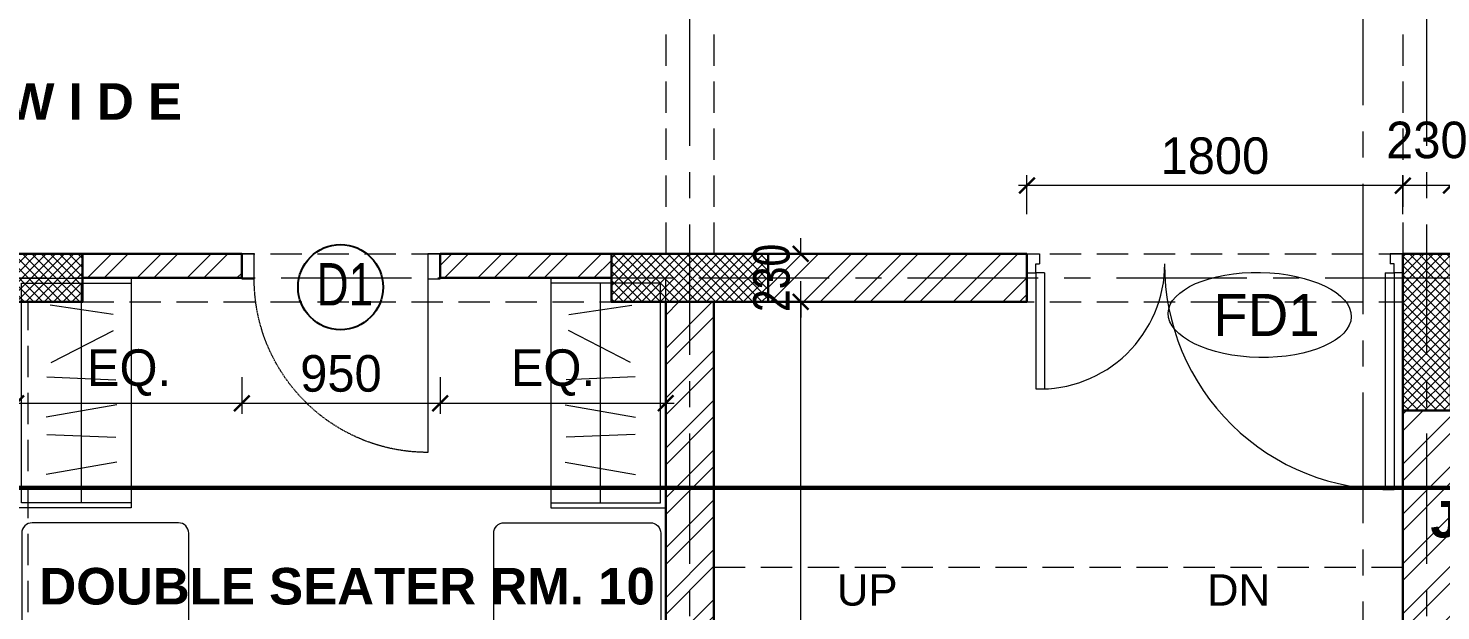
# Model space of a CAD drawing. Header units: millimetres. Extents: x -286480 to 108094, y -227925 to 10018.
# Drawn here: x -19606 to -12842, y -133792 to -131005 of the extents above; entities that cross this region are included whole.
import ezdxf

# ---------------------------------------------------------------- set-up
doc = ezdxf.new("R2010")
doc.units = ezdxf.units.MM
doc.header["$LTSCALE"] = 100
doc.header["$MEASUREMENT"] = 0
doc.header["$PDMODE"] = 67
doc.linetypes.add('CENTER', pattern=[2, 1.25, -0.25, 0.25, -0.25])
doc.linetypes.add('DASHED2', pattern=[0.375, 0.25, -0.125])
doc.layers.get('0').update_dxf_attribs({"lineweight": 25})
for name, color, linetype, lineweight in [('A-ANNO-COLUMN-HATCH', 253, 'Continuous', 9), ('A-ANNO-DOOR', 40, 'Continuous', 18), ('A-ANNO-GRID', 251, 'CENTER', 9), ('A-ANNO-TEXT', 7, 'Continuous', 25), ('A-ANNO-WALL', 1, 'Continuous', 30), ('beam', 3, 'Continuous', 20), ('dim', 7, 'Continuous', 13), ('DOOR TAB', 7, 'Continuous', 5), ('DW-NO', 7, 'Continuous', 25), ('FURNITURE LAYOUT', 37, 'Continuous', 15), ('S-COL', 4, 'Continuous', 30), ('text', 7, 'Continuous', 9), ('WALL HATCH', 24, 'Continuous', 9)]:
    doc.layers.add(name, color=color, linetype=linetype, lineweight=lineweight)
doc.styles.add('ARIAL', font='arial.ttf', dxfattribs={"width": 0.8})
doc.styles.add('CENTURY-GOTHIC', font='GOTHIC.TTF', dxfattribs={"height": 175})
doc.styles.add('GOTHIC-TITLE', font='GOTHIC.TTF', dxfattribs={"width": 0.9, "height": 20})
doc.styles.add('SIZE', font='arial.ttf', dxfattribs={"width": 0.75, "height": 200})
doc.styles.get("Standard").update_dxf_attribs({"font": 'sanss___.ttf'})
doc.styles.add('Tower', font='arial.ttf', dxfattribs={"height": 250})
doc.dimstyles.new('1.125', dxfattribs={"dimtxt": 175, "dimasz": 75, "dimexe": 50, "dimexo": 50, "dimgap": 50, "dimtad": 1, "dimdec": 0, "dimrnd": 5, "dimzin": 0, "dimdsep": 46, "dimtxsty": 'CENTURY-GOTHIC', "dimblk": 'ARCHTICK', "dimcen": 5, "dimdle": 40, "dimclrd": 256, "dimclre": 8, "dimclrt": 213, "dimadec": 0, "dimazin": 0, "dimtfac": 1, "dimtdec": 0, "dimtofl": 0, "dimtmove": 2, "dimatfit": 2, "dimldrblk": 'OPEN30', "dimfxl": 80, "dimtolj": 1, "dimtzin": 0, "dimlwd": 15, "dimlwe": 9, "dimarcsym": 1})
doc.dimstyles.new('D 75', dxfattribs={"dimtxt": 175, "dimasz": 75, "dimexe": 100, "dimexo": 100, "dimgap": 50, "dimtad": 1, "dimdec": 0, "dimrnd": 5, "dimzin": 0, "dimdsep": 46, "dimtxsty": 'ARIAL', "dimblk": 'ARCHTICK', "dimcen": 0.09, "dimdle": 100, "dimclrd": 256, "dimclrt": 256, "dimadec": 0, "dimazin": 0, "dimtfac": 1, "dimtdec": 0, "dimtix": 1, "dimtofl": 0, "dimtmove": 1, "dimatfit": 3, "dimfxl": 135, "dimtolj": 1, "dimtzin": 0, "dimlwd": 9, "dimlwe": 9, "dimarcsym": 0})

# ---------------------------------------------------------------- blocks, each defined once
blk = doc.blocks.new('A$C0E3E786B-flat-1')
at = {"ltscale": 0.1}
for p, q in [((855.2, 288.7, 0), (240.1, -46.1, 0)), ((1735, -1224.8, 0), (922.8, 268.6, 0)), ((220.2, -113.9, 0), (1032.4, -1607.3, 0)), ((1532.3, -852, 0), (1444.7, -899.7, 0)), ((1444.7, -899.7, 0), (752.9, -1093.3, 0)), ((829.6, -1234.5, 0), (1444.7, -899.7, 0)), ((1500.5, -885, 0), (875.6, -1225.1, 0)), ((1500.5, -885, 0), (1482.4, -924.7, 0)), ((1701.1, -1254, 0), (1500.5, -885, 0)), ((875.6, -1225.1, 0), (918.9, -1231.4, 0)), ((1076.3, -1594.1, 0), (875.6, -1225.1, 0)), ((1076.3, -1594.1, 0), (1701.1, -1254, 0)), ((1701.1, -1254, 0), (1654.4, -1240.9, 0)), ((1100.1, -1627.4, 0), (1715.1, -1292.6, 0)), ((1076.3, -1594.1, 0), (1090.9, -1547.7, 0))]:
    blk.add_line(p, q, dxfattribs=at)
for centre, start_param, end_param in [((879, 244.7, 0), 1.628397, 3.199193), ((264, -90, 0), 3.199193, 4.76999), ((1691.3, -1248.7, 0), 0.057601, 1.628397), ((1076.2, -1583.5, 0), 4.76999, 6.340786)]:
    blk.add_ellipse(centre, major_axis=(21.3, -45.2), ratio=0.996988, start_param=start_param, end_param=end_param, dxfattribs=at)
blk = doc.blocks.new('_ArchTick')
at = {"const_width": 0.15}
blk.add_lwpolyline([(-0.5, -0.5), (0.5, 0.5)], dxfattribs=at)
blk = doc.blocks.new('*D315')
at = {"layer": 'Defpoints', "color": 0, "ltscale": 0.1, "transparency": 16777216}
for p in [(-16327.2, -132314.3), (-15906.5, -132314.3), (-15651.1, -138314.3)]:
    blk.add_point(p, dxfattribs=at)
at = {"layer": 'dim', "lineweight": 9, "ltscale": 0.1, "transparency": 16777216}
blk.add_line((-15906.5, -138414.3), (-15906.5, -132214.3), dxfattribs=at)
at = {"layer": 'dim', "color": 0, "lineweight": 9, "ltscale": 0.1, "transparency": 16777216}
for p, q in [((-16227.2, -132314.3), (-15806.5, -132314.3)), ((-15751.1, -138314.3), (-16006.5, -138314.3))]:
    blk.add_line(p, q, dxfattribs=at)
at = {"layer": 'dim', "lineweight": 9, "ltscale": 0.1, "transparency": 16777216, "xscale": 75, "yscale": 75, "zscale": 75}
for p, rotation in [((-15906.5, -132314.3), 90), ((-15906.5, -138314.3), 270)]:
    blk.add_blockref('_ArchTick', p, dxfattribs=dict(at, rotation=rotation))
at = {"layer": 'dim', "ltscale": 0.1, "transparency": 16777216, "insert": (-16045.9, -135314.3), "char_height": 175, "attachment_point": 5, "rotation": 90, "style": 'ARIAL'}
blk.add_mtext('\\A1;6000', dxfattribs=at)
blk = doc.blocks.new('*D280')
at = {"layer": 'Defpoints', "color": 0, "ltscale": 0.1, "transparency": 16777216}
for p in [(-16192.8, -132084.3), (-15906.5, -132084.3), (-16186.2, -132314.3, 11.6)]:
    blk.add_point(p, dxfattribs=at)
at = {"layer": 'dim', "lineweight": 9, "ltscale": 0.1, "transparency": 16777216}
for p, q in [((-15906.5, -132084.3), (-15906.5, -132009.3)), ((-15906.5, -132314.3), (-15906.5, -132389.3))]:
    blk.add_line(p, q, dxfattribs=at)
at = {"layer": 'dim', "color": 0, "lineweight": 9, "ltscale": 0.1, "transparency": 16777216}
for p, q in [((-16092.8, -132084.3), (-15806.5, -132084.3)), ((-16086.2, -132314.3), (-15806.5, -132314.3))]:
    blk.add_line(p, q, dxfattribs=at)
at = {"layer": 'dim', "lineweight": 9, "ltscale": 0.1, "transparency": 16777216, "xscale": 75, "yscale": 75, "zscale": 75}
for p, rotation in [((-15906.5, -132084.3), 270), ((-15906.5, -132314.3), 90)]:
    blk.add_blockref('_ArchTick', p, dxfattribs=dict(at, rotation=rotation))
at = {"layer": 'dim', "ltscale": 0.1, "transparency": 16777216, "insert": (-16045.9, -132199.3), "char_height": 175, "attachment_point": 5, "rotation": 90, "style": 'ARIAL'}
blk.add_mtext('\\A1;230', dxfattribs=at)
blk = doc.blocks.new('Big Door Garbage')
at = {"lineweight": 18}
for p, q in [((-12550, 128777.8), (-12500, 128777.8)), ((-12550, 128702.8), (-12550, 128777.8)), ((-12500, 128777.8), (-12500, 128737.8)), ((-11100, 128777.8), (-11100, 128737.8)), ((-11050, 128777.8), (-11100, 128777.8)), ((-12550, 128702.8), (-12515, 128702.8)), ((-12515, 128737.8), (-12500, 128737.8)), ((-12515, 128702.8), (-12515, 128737.8)), ((-12515, 128702.8), (-12515, 128239.2)), ((-12480, 128702.8), (-12515, 128702.8)), ((-12480, 128702.8), (-12480, 128239.2)), ((-11120, 128702.8), (-11085, 128702.8)), ((-11120, 128702.8), (-11120, 127838)), ((-11085, 128737.8), (-11100, 128737.8)), ((-11085, 128702.8), (-11085, 128737.8)), ((-11050, 128702.8), (-11085, 128702.8)), ((-11085, 128702.8), (-11085, 127838))]:
    blk.add_line(p, q, dxfattribs=at)
blk.add_lwpolyline([(-11050, 128777.8), (-11050, 128702.8)], dxfattribs=at)
for centre, radius, start, end in [((-12498.9, 128737.8), 498.9, 268.1474, 0), ((-11101.5, 128737.8), 900, 180, 271.0475)]:
    blk.add_arc(centre, radius, start, end, dxfattribs=at)
blk = doc.blocks.new('*D272')
at = {"layer": 'Defpoints', "color": 0, "ltscale": 0.1, "transparency": 16777216}
for p in [(-14823.2, -131757.6), (-14823.2, -131944.8, 0), (-13023.2, -131944.8)]:
    blk.add_point(p, dxfattribs=at)
at = {"layer": 'dim', "lineweight": 15, "ltscale": 0.1, "transparency": 16777216}
blk.add_line((-12983.2, -131757.7), (-14863.2, -131757.6), dxfattribs=at)
at = {"layer": 'dim', "color": 8, "lineweight": 9, "ltscale": 0.1, "transparency": 16777216}
for p, q in [((-14823.2, -131894.8), (-14823.2, -131707.6)), ((-13023.2, -131894.8), (-13023.2, -131707.7))]:
    blk.add_line(p, q, dxfattribs=at)
at = {"layer": 'dim', "lineweight": 15, "ltscale": 0.1, "transparency": 16777216, "xscale": 75, "yscale": 75, "zscale": 75}
for p, rotation in [((-14823.2, -131757.6), 179.9981209820896), ((-13023.2, -131757.7), 359.9981209820897)]:
    blk.add_blockref('_ArchTick', p, dxfattribs=dict(at, rotation=rotation))
at = {"layer": 'dim', "color": 213, "ltscale": 0.1, "transparency": 16777216, "insert": (-13923.2, -131615.7), "char_height": 175, "attachment_point": 5, "rotation": 359.99812, "style": 'CENTURY-GOTHIC'}
blk.add_mtext('\\A1;1800', dxfattribs=at)
blk = doc.blocks.new('_Open30')
at = {"color": 0, "linetype": 'ByBlock', "lineweight": -2}
for p, q in [((-1, 0.268), (0, 0)), ((0, 0), (-1, -0.268)), ((0, 0), (-1, 0))]:
    blk.add_line(p, q, dxfattribs=at)
blk = doc.blocks.new('*D332')
at = {"layer": 'Defpoints', "color": 0, "ltscale": 0.1, "transparency": 16777216}
for p in [(-18583.2, -132623.9, -4.9), (-19663.2, -132738.9, -18.6), (-18583.2, -132799.4)]:
    blk.add_point(p, dxfattribs=at)
at = {"layer": 'dim', "color": 8, "lineweight": 9, "ltscale": 0.1, "transparency": 16777216}
for p, q in [((-18583.2, -132673.9), (-18583.2, -132849.4)), ((-19663.2, -132788.9), (-19663.2, -132849.4))]:
    blk.add_line(p, q, dxfattribs=at)
at = {"layer": 'dim', "lineweight": 15, "ltscale": 0.1, "transparency": 16777216}
blk.add_line((-19703.2, -132799.4), (-18543.2, -132799.4), dxfattribs=at)
at = {"layer": 'dim', "lineweight": 15, "ltscale": 0.1, "transparency": 16777216, "xscale": 75, "yscale": 75, "zscale": 75, "rotation": 180}
blk.add_blockref('_ArchTick', (-19663.2, -132799.4), dxfattribs=at)
at = {"layer": 'dim', "lineweight": 15, "ltscale": 0.1, "transparency": 16777216, "xscale": 75, "yscale": 75, "zscale": 75}
blk.add_blockref('_ArchTick', (-18583.2, -132799.4), dxfattribs=at)
at = {"layer": 'dim', "color": 213, "ltscale": 0.1, "transparency": 16777216, "insert": (-19123.2, -132652.8), "char_height": 175, "attachment_point": 5, "style": 'CENTURY-GOTHIC'}
blk.add_mtext('\\A1;EQ.', dxfattribs=at)
blk = doc.blocks.new('*D333')
at = {"layer": 'Defpoints', "color": 0, "ltscale": 0.1, "transparency": 16777216}
for p in [(-18583.2, -132623.9, -4.9), (-17633.2, -132623.9, -4.8), (-17633.2, -132799.4)]:
    blk.add_point(p, dxfattribs=at)
at = {"layer": 'dim', "color": 8, "lineweight": 9, "ltscale": 0.1, "transparency": 16777216}
for p, q in [((-18583.2, -132673.9), (-18583.2, -132849.4)), ((-17633.2, -132673.9), (-17633.2, -132849.4))]:
    blk.add_line(p, q, dxfattribs=at)
at = {"layer": 'dim', "lineweight": 15, "ltscale": 0.1, "transparency": 16777216}
blk.add_line((-18623.2, -132799.4), (-17593.2, -132799.4), dxfattribs=at)
at = {"layer": 'dim', "lineweight": 15, "ltscale": 0.1, "transparency": 16777216, "xscale": 75, "yscale": 75, "zscale": 75, "rotation": 180}
blk.add_blockref('_ArchTick', (-18583.2, -132799.4), dxfattribs=at)
at = {"layer": 'dim', "lineweight": 15, "ltscale": 0.1, "transparency": 16777216, "xscale": 75, "yscale": 75, "zscale": 75}
blk.add_blockref('_ArchTick', (-17633.2, -132799.4), dxfattribs=at)
at = {"layer": 'dim', "color": 213, "ltscale": 0.1, "transparency": 16777216, "insert": (-18108.2, -132657.5), "char_height": 175, "attachment_point": 5, "style": 'CENTURY-GOTHIC'}
blk.add_mtext('\\A1;950', dxfattribs=at)
blk = doc.blocks.new('*D334')
at = {"layer": 'Defpoints', "color": 0, "ltscale": 0.1, "transparency": 16777216}
for p in [(-17633.2, -132623.9, -4.8), (-16553.2, -132623.9, -18.9), (-16553.2, -132799.4)]:
    blk.add_point(p, dxfattribs=at)
at = {"layer": 'dim', "color": 8, "lineweight": 9, "ltscale": 0.1, "transparency": 16777216}
for p, q in [((-17633.2, -132673.9), (-17633.2, -132849.4)), ((-16553.2, -132673.9), (-16553.2, -132849.4))]:
    blk.add_line(p, q, dxfattribs=at)
at = {"layer": 'dim', "lineweight": 15, "ltscale": 0.1, "transparency": 16777216}
blk.add_line((-17673.2, -132799.4), (-16513.2, -132799.4), dxfattribs=at)
at = {"layer": 'dim', "lineweight": 15, "ltscale": 0.1, "transparency": 16777216, "xscale": 75, "yscale": 75, "zscale": 75, "rotation": 180}
blk.add_blockref('_ArchTick', (-17633.2, -132799.4), dxfattribs=at)
at = {"layer": 'dim', "lineweight": 15, "ltscale": 0.1, "transparency": 16777216, "xscale": 75, "yscale": 75, "zscale": 75}
blk.add_blockref('_ArchTick', (-16553.2, -132799.4), dxfattribs=at)
at = {"layer": 'dim', "color": 213, "ltscale": 0.1, "transparency": 16777216, "insert": (-17093.2, -132652.8), "char_height": 175, "attachment_point": 5, "style": 'CENTURY-GOTHIC'}
blk.add_mtext('\\A1;EQ.', dxfattribs=at)
blk = doc.blocks.new('door-700')
at = {"linetype": 'Continuous'}
for p, q in [((-50, 100), (-50, 800)), ((-800, 100), (-800, 0)), ((0, 100), (0, 0))]:
    blk.add_line(p, q, dxfattribs=at)
at = {"linetype": 'DASHED2', "ltscale": 0.1}
blk.add_arc((-50, 100), 700, 90, 180, dxfattribs=at)
at = {"linetype": 'Continuous'}
for points in [[(-750, 0), (-800, 0), (-800, 100), (-750, 100)], [(0, 0), (-50, 0), (-50, 100), (0, 100)]]:
    blk.add_3dface(points, dxfattribs=at)
blk = doc.blocks.new('*D411')
at = {"layer": 'Defpoints', "color": 0, "ltscale": 0.1, "transparency": 16777216}
for p in [(-13023.2, -131757.3), (-13023.2, -131944.8, 29.7), (-12793.1, -131947.1, 29.7)]:
    blk.add_point(p, dxfattribs=at)
at = {"layer": 'dim', "lineweight": 15, "ltscale": 0.1, "transparency": 16777216}
blk.add_line((-12753.1, -131757.3), (-13063.2, -131757.3), dxfattribs=at)
at = {"layer": 'dim', "color": 8, "lineweight": 9, "ltscale": 0.1, "transparency": 16777216}
for p, q in [((-13023.2, -131894.8), (-13023.2, -131707.3)), ((-12793.1, -131897.1), (-12793.1, -131707.3))]:
    blk.add_line(p, q, dxfattribs=at)
at = {"layer": 'dim', "lineweight": 15, "ltscale": 0.1, "transparency": 16777216, "xscale": 75, "yscale": 75, "zscale": 75, "rotation": 180}
blk.add_blockref('_ArchTick', (-13023.2, -131757.3), dxfattribs=at)
at = {"layer": 'dim', "lineweight": 15, "ltscale": 0.1, "transparency": 16777216, "xscale": 75, "yscale": 75, "zscale": 75}
blk.add_blockref('_ArchTick', (-12793.1, -131757.3), dxfattribs=at)
at = {"layer": 'dim', "color": 213, "ltscale": 0.1, "transparency": 16777216, "insert": (-12908.1, -131540.4), "char_height": 175, "attachment_point": 5, "style": 'CENTURY-GOTHIC'}
blk.add_mtext('\\A1;230', dxfattribs=at)
blk = doc.blocks.new('cb')
at = {"layer": 'FURNITURE LAYOUT', "ltscale": 0.1, "extrusion": (-0.008908, -0.002858, 0.999956)}
for p, q in [((-25800.7, -129393.6, 17.8), (-25800.7, -130443.6, 14.8)), ((-25632.1, -129587.2, 18.8), (-25969.4, -129527.9, 16)), ((-25967, -129720.4, 15.4), (-25636.4, -129706.4, 18.4)), ((-25632.1, -129862.6, 18), (-25969.4, -129803.2, 15.2)), ((-25967, -129995.7, 14.6), (-25636.4, -129981.8, 17.6)), ((-25945.4, -130063.9, 14.6), (-25647.1, -130217, 16.9)), ((-25649.6, -130293.4, 16.6), (-25950.5, -130338.9, 13.8))]:
    blk.add_line(p, q, dxfattribs=at)
at = {"layer": 'FURNITURE LAYOUT', "ltscale": 0.1, "extrusion": (-0.008908, -0.002858, 0.999956), "elevation": 617.5}
blk.add_lwpolyline([(-26112, -129367.4), (-26112.1, -130467.4), (-25562.1, -130467.4), (-25562, -129367.4)], close=True, dxfattribs=at)
blk.add_lwpolyline([(-25562, -129392.4), (-26087, -129392.4), (-26087.1, -130442.4), (-25562.1, -130442.4)], dxfattribs=at)
blk = doc.blocks.new('DW')
at = {"layer": 'DOOR TAB', "color": 1, "ltscale": 0.1, "true_color": 0xfa0000, "extrusion": (0, 0, -1)}
blk.add_ellipse((4668162, 8273913), major_axis=(761, 15), ratio=0.463894, dxfattribs=at)
at = {"layer": 'DOOR TAB', "color": 1, "ltscale": 0.1, "true_color": 0xfa0000, "style": 'GOTHIC-TITLE', "width": 0.9}
blk.add_attdef('DW0', (4667644, 8273738), '', height=350, dxfattribs=at)

msp = doc.modelspace()

# ---------------------------------------------------------------- hatches: boundary and pattern name
at = {"layer": 'A-ANNO-COLUMN-HATCH', "lineweight": 9, "ltscale": 0.1}
h = msp.add_hatch(dxfattribs=at)
h.set_pattern_fill('ANSI37', color=256, scale=250)
h.set_pattern_definition([(45, (-136293.143, -142349.6), (-22.097087, 22.097087), []), (135, (-136293.143, -142349.6), (-22.097087, -22.097087), [])])
h.paths.add_polyline_path([(-19345.7, -132084.3), (-20095.7, -132084.3), (-20095.7, -132314.3), (-19345.7, -132314.3)])
h = msp.add_hatch(dxfattribs=at)
h.set_pattern_fill('ANSI37', color=256, scale=250, angle=90)
h.set_pattern_definition([(135, (-88239.91, -258553.727), (-22.097087, -22.097087), []), (225, (-88239.91, -258553.727), (22.097087, -22.097087), [])])
h.paths.add_polyline_path([(-16063, -132084.3), (-16813, -132084.3), (-16813, -132314.3), (-16063, -132314.3)])
h = msp.add_hatch(dxfattribs=at)
h.set_pattern_fill('ANSI37', color=256, scale=250)
h.set_pattern_definition([(45, (-139262.633, -60657.432), (-22.097087, 22.097087), []), (135, (-139262.633, -60657.432), (-22.097087, -22.097087), [])])
h.paths.add_polyline_path([(-12793.2, -132834.3), (-12793.2, -132084.3), (-13023.2, -132084.3), (-13023.2, -132834.3)])
at = {"layer": 'WALL HATCH', "ltscale": 0.1}
h = msp.add_hatch(dxfattribs=at)
h.set_pattern_fill('ANSI32', color=256, scale=450, style=0)
h.set_pattern_definition([(45, (-11342.12, -7042.88), (-119.32427, 119.32427), []), (45, (-11262.57, -7042.88), (-119.32427, 119.32427), [])])
h.paths.add_polyline_path([(-19345.7, -132199.3), (-19345.7, -132084.3), (-18583.2, -132084.3), (-18583.2, -132199.3)])
h = msp.add_hatch(dxfattribs=at)
h.set_pattern_fill('ANSI32', color=256, scale=450, style=0)
h.set_pattern_definition([(45, (-9712.12, -7042.81), (-119.32427, 119.32427), []), (45, (-9632.57, -7042.81), (-119.32427, 119.32427), [])])
h.paths.add_polyline_path([(-16813, -132199.3), (-16813, -132084.3), (-16813, -132120.3), (-16813, -132084.3), (-17633.2, -132084.3), (-17633.2, -132199.3)])
h = msp.add_hatch(dxfattribs=at)
h.set_pattern_fill('ANSI32', color=256, scale=450, style=0)
h.set_pattern_definition([(45, (-7382.12, -1615.66), (-119.32427, 119.32427), []), (45, (-7302.58, -1615.66), (-119.32427, 119.32427), [])])
h.paths.add_polyline_path([(-14823.2, -132314.3), (-14823.2, -132084.3), (-16063, -132084.3), (-16063, -132314.3)])
h = msp.add_hatch(dxfattribs=at)
h.set_pattern_fill('ANSI32', color=256, scale=450, style=0)
h.set_pattern_definition([(45, (265.31, -0.74), (-119.32427, 119.32427), []), (45, (344.86, -0.74), (-119.32427, 119.32427), [])])
h.paths.add_polyline_path([(-12871.4, -133907.2), (-11723.3, -133907.2), (-11723.3, -133559.1), (-12871.4, -133559.1)], flags=24)
h.paths.add_polyline_path([(-12193.5, -134214.2), (-12193.5, -134444.2), (-11795.8, -134444.2), (-11795.8, -134214.2)])
h.paths.add_polyline_path([(-12793.2, -137794.3), (-12793.2, -133064.3), (-11363.2, -133064.3), (-11363.2, -132084.3), (-11593.2, -132084.3), (-11593.2, -132949.3), (-12793.2, -132949.3), (-12793.2, -132834.3), (-13023.2, -132834.3), (-13023.2, -137794.3)])
h = msp.add_hatch(dxfattribs=at)
h.set_pattern_fill('ANSI32', color=256, scale=450, style=0)
h.paths.add_polyline_path([(-16323.2, -135824.2), (-16323.2, -133203.7), (-16323.2, -133203.7), (-16323.2, -132314.3), (-16553.2, -132314.3), (-16553.2, -135824.2)])

# ---------------------------------------------------------------- linework, layer by layer
at = {"color": 12, "ltscale": 0.5, "true_color": 0xe00000, "const_width": 20, "elevation": 10.3}
msp.add_lwpolyline([(-30388.2, -133598.1), (-30388.2, -133203.7), (-12764.8, -133203.7), (-12764.8, -136262.3), (-5634.8, -136262.3), (-5634.8, -136381)], dxfattribs=at)
at = {"layer": 'A-ANNO-GRID', "ltscale": 5}
for p, q in [((-16438.2, -140568.1, -8), (-16438.2, -124322, -8)), ((-13213.2, -140373.5, 4.9), (-13213.2, -124321.5, 4.9)), ((-12908.1, -140568.1, -1.8), (-12908.1, -124321.4, -1.8)), ((-30394.7, -132199.3, 11.7), (-4567.5, -132199.3, 11.7))]:
    msp.add_line(p, q, dxfattribs=at)
at = {"layer": 'A-ANNO-WALL', "ltscale": 0.1, "extrusion": (-5.90536e-11, 0.002858, 0.999996)}
for p, q in [((-18583.2, -132084.3, 11.7), (-19345.7, -132084.3, 11.7)), ((-18583.2, -132084.3, 20.1), (-18583.2, -132199.3, 20.4)), ((-16813, -132084.3, 13.1), (-17633.2, -132084.3, 20.2)), ((-17633.2, -132084.3, 20.2), (-17633.2, -132199.3, 20.5)), ((-18583.2, -132199.3, 12), (-19345.7, -132199.3, 12)), ((-16813, -132199.3, 14), (-17633.2, -132199.3, 20.5)), ((-16553.2, -135824.3, 22.3), (-16553.2, -132314.3, 12.3))]:
    msp.add_line(p, q, dxfattribs=at)
at = {"layer": 'A-ANNO-WALL', "ltscale": 0.1}
for p, q in [((-16063, -132084.3, 13.1), (-14823.2, -132084.3, 11.7)), ((-14823.2, -132314.3, 11.7), (-14823.2, -132084.3, 11.7)), ((-13023.5, -137794.3, 23.2), (-13023.2, -132084.3, 11.7)), ((-13023.2, -132084.3, 11.7), (-12793.1, -132084.3, 11.7)), ((-16323.2, -135824.3, 19.1), (-16323.2, -132314.3, 10.4)), ((-16063, -132314.3, 13.1), (-14823.2, -132314.3, 11.7))]:
    msp.add_line(p, q, dxfattribs=at)
at = {"layer": 'beam', "linetype": 'DASHED2', "ltscale": 6}
for p, q in [((-16553.3, -130584.3, -27), (-16553.3, -132084.3, -6.2)), ((-16323.3, -130584.3, -27), (-16323.3, -132084.3, -6.2)), ((-13023.2, -130584.3, -5.2), (-13023.2, -132084.3, 15.6)), ((-19345.7, -132084.3, 11.7), (-16813, -132084.3, 13.1)), ((-16063, -132084.3, 13.1), (-13023.2, -132084.3, 11.7)), ((-19605.7, -135824.3, -20.7), (-19605.7, -132314.3, -20.7)), ((-19345.7, -132314.3, 11.7), (-16813, -132314.3, 13.1)), ((-16553.2, -132314.3, 12.3), (-16553.2, -135824.3, 11.7)), ((-16323.2, -132314.3, 12.3), (-16323.2, -133584.2, 12.1)), ((-16063, -132314.3, 13.1), (-13023.2, -132314.3, 11.7)), ((-13023.2, -132834.3, 11.7), (-13023.2, -133584.2, 13.4)), ((-16323.2, -133584.2, -10.8), (-13023.2, -133584.2, -10.8))]:
    msp.add_line(p, q, dxfattribs=at)
at = {"layer": 'DW-NO', "color": 51}
msp.add_circle((-18110.3, -132243.6, 88.1), 203.6, dxfattribs=at)
at = {"layer": 'S-COL', "ltscale": 0.1}
for points, elevation in [([(-19345.7, -132084.3), (-20095.7, -132084.3), (-20095.7, -132314.3), (-19345.7, -132314.3)], -20.7), ([(-16063, -132084.3), (-16813, -132084.3), (-16813, -132314.3), (-16063, -132314.3)], 13.1), ([(-12793.2, -132834.3), (-12793.2, -132084.3), (-13023.2, -132084.3), (-13023.2, -132834.3)], 11.7)]:
    msp.add_lwpolyline(points, close=True, dxfattribs=dict(at, elevation=elevation))

# ---------------------------------------------------------------- block references
at = {"layer": 'A-ANNO-DOOR', "extrusion": (-5.90536e-11, 0.002858, 0.999996), "xscale": -1.187500030388742, "yscale": 1.187500030388742, "zscale": 1.187500030388742, "rotation": 180}
msp.add_blockref('door-700', (-17633.2, -132083.8, -357.3), dxfattribs=at)
at = {"layer": 'A-ANNO-DOOR', "extrusion": (-0.000124696, -0.002858, 0.999996), "xscale": 1.199983334322433, "yscale": 1.199983334322433, "zscale": 1.199983334322433}
msp.add_blockref('Big Door Garbage', (236.6, -286615.1, 351.9), dxfattribs=at)
at = {"layer": 'DOOR TAB', "color": 1, "true_color": 0xfa0000, "extrusion": (-0.003095, 0.001325, 0.999994)}
ref = msp.add_blockref('DW', (2678148.1, -4896459.4, -132.7), dxfattribs=dict(at, xscale=-0.576, yscale=0.5760000000000054, zscale=0.5760000000000002, rotation=0.03601308354720167))
ref.add_attrib('DW0', '  FD1', (-14080.7, -132477.8, -132.7), dxfattribs={"color": 1, "ltscale": 0.1, "true_color": 0xff0004, "extrusion": (-0.003095, 0.001325, 0.999994), "height": 201.6, "rotation": 0.03601, "style": 'GOTHIC-TITLE'})
at = {"layer": 'FURNITURE LAYOUT', "xscale": -1, "rotation": 180}
msp.add_blockref('cb', (6450, -262668.6, 0), dxfattribs=at)
at = {"layer": 'FURNITURE LAYOUT', "rotation": 180}
msp.add_blockref('cb', (-42666.4, -262668.6, 0.5), dxfattribs=at)
at = {"layer": 'FURNITURE LAYOUT', "ltscale": 0.1, "extrusion": (-0.000249617, -0.002858, -0.999996), "rotation": 331.4472031888076}
msp.add_blockref('A$C0E3E786B-flat-1', (19663.1, -133215.4, 388.3), dxfattribs=at)
at = {"layer": 'FURNITURE LAYOUT', "ltscale": 0.1, "extrusion": (0.000249617, -0.002858, -0.999996), "xscale": -1, "rotation": 28.55279681133499}
msp.add_blockref('A$C0E3E786B-flat-1', (19775.9, -133215.4, 378.4), dxfattribs=at)
at = {"layer": 'FURNITURE LAYOUT', "ltscale": 0.1, "extrusion": (-5.3212e-11, 0.002858, 0.999996), "xscale": -1, "zscale": -1, "rotation": 28.55922529164978}
msp.add_blockref('A$C0E3E786B-flat-1', (-16437.8, -133215.2, -382.9), dxfattribs=at)

# ---------------------------------------------------------------- texts
at = {"layer": 'A-ANNO-TEXT', "char_height": 150, "attachment_point": 5, "style": 'Tower'}
for s, insert, width in [('{\\fArial|b1|i0|c0|p34;\\H1.1667x;C O R R I D O O R    1 5 0 0     W I D E }', (-21001.4, -131356.4, 23.2), 4500), ('{\\fArial|b1|i0|c0|p34;\\H1.1667x; }', (-14886.3, -132987.5, 6.1), 3138.667), ('{\\fArial|b1|i0|c0|p34;\\H1.1667x;JANITOR}', (-12355.3, -133355.4, 11.6), 2908.602), ('{\\fArial|b1|i0|c0|p34;\\H1.1667x;DOUBLE SEATER RM. 10\\P\\H0.85714x;3110 x 4150}', (-18078.7, -133809.2, 23.2), 3551.447)]:
    msp.add_mtext(s, dxfattribs=dict(at, insert=insert, width=width))
at = {"layer": 'DW-NO', "color": 51, "style": 'SIZE', "width": 0.75}
msp.add_text('D1', height=202.67, dxfattribs=at).set_placement((-18225, -132331.2, 88.1))
at = {"layer": 'text', "linetype": 'Continuous', "extrusion": (0.000124809, 0.002858, 0.999996), "char_height": 150, "width": 369.412, "attachment_point": 3, "text_direction": (1, 0, -0.000125)}
for s, insert in [('{\\fArial|b0|i0|c0|p34;UP }', (-15442.6, -133617.5, -1.8)), ('{\\fArial|b0|i0|c0|p34;DN}', (-13658.6, -133617.5, -1.8))]:
    msp.add_mtext(s, dxfattribs=dict(at, insert=insert))

# ---------------------------------------------------------------- dimensions: what is measured, and where the dimension line sits
at = {"layer": 'dim', "ltscale": 0.1}
dim = msp.add_linear_dim(base=(-13023.2, -131757.3, -18.1), p1=(-12793.1, -131947.1, 11.7), p2=(-13023.2, -131944.8, 11.7), dimstyle='1.125', dxfattribs=at)
dim.commit()
dim.dimension.update_dxf_attribs({"geometry": '*D411', "text_midpoint": (-12908.1, -131540.4, -18.1)})
dim = msp.add_aligned_dim(p1=(-13023.2, -131944.8, 11.7), p2=(-14823.2, -131944.8, 11.7), distance=-187.2, dimstyle='1.125', dxfattribs=at)
dim.commit()
dim.dimension.update_dxf_attribs({"geometry": '*D272', "text_midpoint": (-13923.2, -131615.7, 11.7)})
for base, p1, p2, angle, dimstyle, picture, middle in [((-15906.5, -132084.3, 11.7), (-16186.2, -132314.3, 23.2), (-16192.8, -132084.3, 11.7), 270, 'D 75', '*D280', (-16045.9, -132199.3, 11.7)), ((-15906.5, -132314.3, 23.2), (-15651.1, -138314.3, 23.2), (-16327.2, -132314.3, 23.2), 270, 'D 75', '*D315', (-16045.9, -135314.3, 23.2)), ((-17633.2, -132799.4, 25.1), (-18583.2, -132623.9, 20.3), (-17633.2, -132623.9, 20.4), 180, '1.125', '*D333', (-18108.2, -132657.5, 25.1))]:
    dim = msp.add_linear_dim(base=base, p1=p1, p2=p2, angle=angle, dimstyle=dimstyle, dxfattribs=at)
    dim.commit()
    dim.dimension.update_dxf_attribs({"geometry": picture, "text_midpoint": middle})
for base, p1, p2, picture, middle in [((-18583.2, -132799.4, 25.1), (-19663.2, -132738.9, 6.6), (-18583.2, -132623.9, 20.3), '*D332', (-19123.2, -132652.8, 25.1)), ((-16553.2, -132799.4, 25.1), (-17633.2, -132623.9, 20.4), (-16553.2, -132623.9, 6.2), '*D334', (-17093.2, -132652.8, 25.1))]:
    dim = msp.add_linear_dim(base=base, p1=p1, p2=p2, angle=180, text='EQ.', dimstyle='1.125', dxfattribs=at)
    dim.commit()
    dim.dimension.update_dxf_attribs({"geometry": picture, "text_midpoint": middle})

doc.saveas('drawing.dxf')
